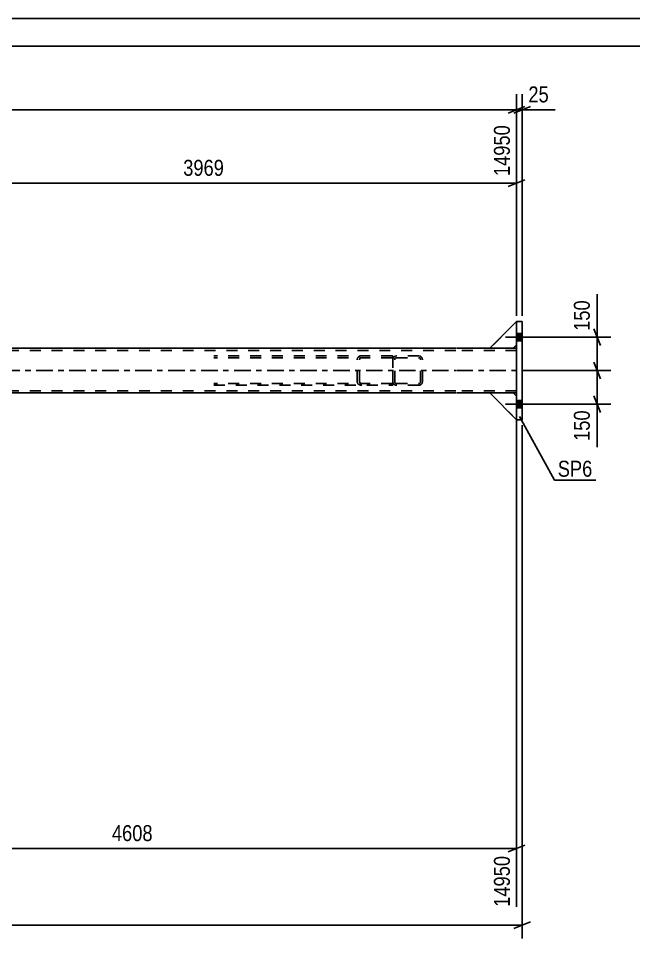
# Model space of a CAD drawing. Header units: millimetres. Extents: x -66 to 775, y -345 to 249.
# Drawn here: x 380 to 490.4, y 84 to 249 of the extents above; entities that cross this region are included whole.
import ezdxf

# ---------------------------------------------------------------- set-up
doc = ezdxf.new("R2010")
doc.units = ezdxf.units.MM
doc.linetypes.add('DXK_LINE_DOT2', pattern=[3.9198, 1.9599, -1.9599])
doc.linetypes.add('DXK_LINE_DOT3', pattern=[5.9187, 2.979, -0.9799, 0.9799, -0.9799])
doc.styles.add('Arial Narrow', font='ARIALN.TTF', dxfattribs={"height": 0.2})

# ---------------------------------------------------------------- blocks, each defined once
blk = doc.blocks.new('Unknown-761549502-1134')
at = {"color": 5, "linetype": 'Continuous'}
for p, q in [((774.82, 249.02), (-66.18, 249.02)), ((769.82, 244.02), (-61.18, 244.02))]:
    blk.add_line(p, q, dxfattribs=at)
blk = doc.blocks.new('Part-761549502-5826 - 5822')
at = {"color": 7, "linetype": 'DXK_LINE_DOT2'}
for p, q in [((468.78, 181.84), (464.58, 181.84)), ((464.58, 181.84), (469.38, 177.04)), ((469.38, 177.04), (464.58, 181.84)), ((469.38, 181.24), (468.78, 181.84)), ((469.38, 181.24), (468.78, 181.84)), ((469.38, 177.04), (469.38, 181.24)), ((469.38, 181.24), (469.38, 181.24)), ((469.38, 177.04), (469.38, 181.24)), ((469.38, 177.04), (469.38, 177.04))]:
    blk.add_line(p, q, dxfattribs=at)
blk = doc.blocks.new('Part-761549502-5824 - 5822')
at = {"color": 7, "linetype": 'DXK_LINE_DOT2'}
for p, q in [((468.78, 181.84), (464.58, 181.84)), ((464.58, 181.84), (469.38, 177.04)), ((469.38, 177.04), (464.58, 181.84)), ((469.38, 181.24), (468.78, 181.84)), ((469.38, 181.24), (468.78, 181.84)), ((469.38, 177.04), (469.38, 181.24)), ((469.38, 181.24), (469.38, 181.24)), ((469.38, 177.04), (469.38, 181.24)), ((469.38, 177.04), (469.38, 177.04))]:
    blk.add_line(p, q, dxfattribs=at)
blk = doc.blocks.new('Part-761549502-5825 - 5822')
at = {"color": 2, "linetype": 'Continuous'}
for p, q in [((468.78, 181.84), (464.58, 181.84)), ((464.58, 181.84), (469.38, 177.04)), ((469.38, 181.24), (468.78, 181.84))]:
    blk.add_line(p, q, dxfattribs=at)
at = {"color": 7, "linetype": 'DXK_LINE_DOT2'}
for p, q in [((469.38, 177.04), (464.58, 181.84)), ((469.38, 181.24), (468.78, 181.84)), ((469.38, 177.04), (469.38, 181.24)), ((469.38, 181.24), (469.38, 181.24)), ((469.38, 177.04), (469.38, 181.24)), ((469.38, 177.04), (469.38, 177.04))]:
    blk.add_line(p, q, dxfattribs=at)
blk = doc.blocks.new('Part-761549502-5827 - 5822')
at = {"color": 7, "linetype": 'DXK_LINE_DOT2'}
for p, q in [((464.58, 189.84), (469.38, 194.64)), ((469.38, 194.64), (464.58, 189.84)), ((469.38, 194.64), (469.38, 190.44)), ((469.38, 194.64), (469.38, 194.64)), ((469.38, 190.44), (469.38, 194.64)), ((468.78, 189.84), (464.58, 189.84)), ((468.78, 189.84), (469.38, 190.44)), ((469.38, 190.44), (468.78, 189.84)), ((469.38, 190.44), (469.38, 190.44))]:
    blk.add_line(p, q, dxfattribs=at)
blk = doc.blocks.new('Part-761549502-5828 - 5822')
at = {"color": 2, "linetype": 'Continuous'}
for p, q in [((469.38, 194.64), (464.58, 189.84)), ((464.58, 189.84), (464.58, 189.84)), ((468.78, 189.84), (464.58, 189.84)), ((469.38, 190.44), (468.78, 189.84)), ((468.78, 189.84), (468.78, 189.84))]:
    blk.add_line(p, q, dxfattribs=at)
at = {"color": 7, "linetype": 'DXK_LINE_DOT2'}
for p, q in [((464.58, 189.84), (469.38, 194.64)), ((469.38, 194.64), (469.38, 190.44)), ((469.38, 194.64), (469.38, 194.64)), ((469.38, 194.64), (469.38, 190.44)), ((469.38, 190.44), (468.78, 189.84)), ((469.38, 190.44), (469.38, 190.44))]:
    blk.add_line(p, q, dxfattribs=at)
blk = doc.blocks.new('Part-761549502-5829 - 5822')
at = {"color": 7, "linetype": 'DXK_LINE_DOT2'}
for p, q in [((447.06, 188.48), (415.08, 188.48)), ((441.64, 188.48), (441.31, 188.43)), ((447.06, 188.48), (447.2, 188.46)), ((447.2, 188.14), (447.2, 188.46)), ((447.2, 188.43), (447.2, 188.3)), ((447.2, 188.3), (447.2, 183.6)), ((447.06, 188.16), (415.08, 188.16)), ((440.84, 188.09), (440.77, 187.84)), ((440.77, 183.84), (440.77, 187.84)), ((441.21, 187.84), (441.24, 187.97)), ((441.21, 183.84), (441.21, 187.84)), ((441.47, 188.14), (441.64, 188.16)), ((447.06, 188.16), (447.2, 188.14)), ((447.2, 183.54), (447.2, 188.14)), ((447.06, 183.52), (415.08, 183.52)), ((440.77, 183.84), (440.84, 183.6)), ((441.24, 183.72), (441.21, 183.84)), ((441.31, 183.25), (441.64, 183.2)), ((441.64, 183.52), (441.47, 183.55)), ((447.06, 183.52), (447.2, 183.54)), ((447.2, 183.6), (447.2, 183.25)), ((447.2, 183.22), (447.2, 183.54)), ((415.08, 183.2), (447.06, 183.2)), ((447.06, 183.2), (447.2, 183.22))]:
    blk.add_line(p, q, dxfattribs=at)
for centre, radius, start, end in [((441.51, 187.67), 0.792, 104.8395, 148.0307), ((441.58, 187.76), 0.396, 104.8395, 148.0307), ((441.51, 184.02), 0.792, 211.9693, 255.1605), ((441.58, 183.93), 0.396, 211.9693, 255.1605)]:
    blk.add_arc(centre, radius, start, end, dxfattribs=at)
blk = doc.blocks.new('Bolt-761549502-5848 - 5822')
at = {"linetype": 'Continuous'}
for points in [[(469.38, 192.5), (469.38, 191.18), (470.38, 191.18), (470.38, 192.5)], [(469.38, 192.5), (469.38, 191.18), (470.38, 191.18), (470.38, 192.5)], [(469.38, 180.5), (469.38, 179.18), (470.38, 179.18), (470.38, 180.5)], [(469.38, 180.5), (469.38, 179.18), (470.38, 179.18), (470.38, 180.5)]]:
    blk.add_hatch(color=1, dxfattribs=at).paths.add_polyline_path(points)
at = {"color": 1, "linetype": 'Continuous'}
for p, q in [((472.14, 191.84), (467.38, 191.84)), ((472.14, 191.84), (467.38, 191.84)), ((470.38, 192.5), (469.38, 192.5)), ((470.38, 192.5), (469.38, 192.5)), ((470.38, 191.18), (469.38, 191.18)), ((470.38, 191.18), (469.38, 191.18)), ((470.38, 180.5), (469.38, 180.5)), ((470.38, 180.5), (469.38, 180.5)), ((472.14, 179.84), (467.38, 179.84)), ((472.14, 179.84), (467.38, 179.84)), ((470.38, 179.18), (469.38, 179.18)), ((470.38, 179.18), (469.38, 179.18))]:
    blk.add_line(p, q, dxfattribs=at)
blk = doc.blocks.new('Part-761549502-5928 - 5822')
at = {"color": 7, "linetype": 'DXK_LINE_DOT2'}
for p, q in [((464.58, 189.84), (469.38, 194.64)), ((469.38, 194.64), (464.58, 189.84)), ((469.38, 194.64), (469.38, 190.44)), ((469.38, 194.64), (469.38, 194.64)), ((469.38, 190.44), (469.38, 194.64)), ((468.78, 189.84), (464.58, 189.84)), ((468.78, 189.84), (469.38, 190.44)), ((469.38, 190.44), (468.78, 189.84)), ((469.38, 190.44), (469.38, 190.44))]:
    blk.add_line(p, q, dxfattribs=at)
blk = doc.blocks.new('Part-761549502-5938 - 5822')
at = {"color": 7, "linetype": 'DXK_LINE_DOT2'}
for p, q in [((447.84, 188.48), (447.59, 188.43)), ((451.84, 188.48), (447.84, 188.48)), ((452.08, 188.43), (451.84, 188.48)), ((447.25, 188.09), (447.2, 187.84)), ((447.2, 183.84), (447.2, 187.84)), ((447.2, 187.84), (447.2, 187.84)), ((447.52, 187.84), (447.54, 187.97)), ((447.52, 187.84), (447.52, 187.84)), ((447.52, 183.84), (447.52, 187.84)), ((447.71, 188.14), (447.84, 188.16)), ((447.84, 188.16), (447.84, 188.16)), ((447.84, 188.16), (451.84, 188.16)), ((451.84, 188.16), (451.84, 188.16)), ((451.84, 188.16), (451.96, 188.14)), ((452.13, 187.97), (452.16, 187.84)), ((452.16, 187.84), (452.16, 187.84)), ((452.16, 183.84), (452.16, 187.84)), ((452.48, 187.84), (452.43, 188.09)), ((452.48, 183.84), (452.48, 187.84)), ((452.48, 187.84), (452.48, 187.84)), ((447.2, 183.84), (447.2, 183.84)), ((447.2, 183.84), (447.25, 183.6)), ((447.52, 183.84), (447.52, 183.84)), ((447.54, 183.72), (447.52, 183.84)), ((447.59, 183.25), (447.84, 183.2)), ((447.84, 183.52), (447.71, 183.55)), ((447.84, 183.52), (447.84, 183.52)), ((447.84, 183.52), (451.84, 183.52)), ((451.96, 183.55), (451.84, 183.52)), ((451.84, 183.52), (451.84, 183.52)), ((451.84, 183.2), (452.08, 183.25)), ((452.16, 183.84), (452.13, 183.72)), ((452.16, 183.84), (452.16, 183.84)), ((452.43, 183.6), (452.48, 183.84)), ((452.48, 183.84), (452.48, 183.84)), ((451.84, 183.2), (447.84, 183.2))]:
    blk.add_line(p, q, dxfattribs=at)
for centre, radius, start, end in [((447.84, 187.84), 0.64, 112.5, 157.5), ((451.84, 187.84), 0.64, 22.5, 67.5), ((447.84, 187.84), 0.32, 112.5, 157.5), ((451.84, 187.84), 0.32, 22.5, 67.5), ((447.84, 183.84), 0.64, 202.5, 247.5), ((447.84, 183.84), 0.32, 202.5, 247.5), ((451.84, 183.84), 0.32, 292.5, 337.5), ((451.84, 183.84), 0.64, 292.5, 337.5)]:
    blk.add_arc(centre, radius, start, end, dxfattribs=at)
blk = doc.blocks.new('Part-761549502-5968 - 5822')
at = {"color": 2, "linetype": 'Continuous'}
for p, q in [((458.48, 189.84), (363.55, 189.84)), ((464.58, 189.84), (458.58, 189.84)), ((469.38, 189.84), (468.78, 189.84)), ((469.38, 189.04), (469.38, 182.64)), ((458.48, 181.84), (335.5, 181.84)), ((464.58, 181.84), (458.58, 181.84)), ((469.38, 181.84), (468.78, 181.84))]:
    blk.add_line(p, q, dxfattribs=at)
at = {"color": 7, "linetype": 'DXK_LINE_DOT2'}
for p, q in [((468.78, 189.84), (464.58, 189.84)), ((469.38, 181.84), (469.38, 189.84)), ((469.38, 189.84), (469.38, 189.04)), ((458.48, 189.44), (-25.2, 189.44)), ((469.38, 189.44), (458.58, 189.44)), ((469.38, 189.35), (469.38, 189.04)), ((458.48, 182.24), (-25.2, 182.24)), ((458.48, 181.84), (98.17, 181.84)), ((469.38, 182.24), (458.58, 182.24)), ((468.78, 181.84), (458.58, 181.84)), ((469.38, 181.84), (469.38, 182.64)), ((469.38, 182.27), (469.38, 182.64)), ((469.38, 182.24), (469.38, 182.27))]:
    blk.add_line(p, q, dxfattribs=at)
at = {"color": 7, "linetype": 'DXK_LINE_DOT3'}
for p, q in [((-25.2, 185.84), (458.48, 185.84)), ((458.58, 185.84), (469.38, 185.84))]:
    blk.add_line(p, q, dxfattribs=at)
blk = doc.blocks.new('Part-761549502-5979 - 5822')
at = {"color": 2, "linetype": 'Continuous'}
for p, q in [((469.38, 194.64), (469.38, 194.64)), ((469.38, 177.04), (469.38, 194.64)), ((470.38, 194.64), (469.38, 194.64)), ((470.38, 194.64), (470.38, 194.64)), ((470.38, 194.64), (470.38, 177.04)), ((469.38, 177.04), (469.38, 177.04)), ((469.38, 177.04), (470.38, 177.04)), ((470.38, 177.04), (470.38, 177.04))]:
    blk.add_line(p, q, dxfattribs=at)
at = {"color": 7, "linetype": 'DXK_LINE_DOT2'}
for p, q in [((469.38, 177.04), (469.38, 194.64)), ((470.38, 177.04), (470.38, 194.64))]:
    blk.add_line(p, q, dxfattribs=at)
blk = doc.blocks.new('StraightDimension-761549502-6057 - 5822')
at = {"color": 7, "linetype": 'Continuous'}
for p, q in [((331.5, 180.85), (331.5, 89.65)), ((469.38, 180.84), (469.38, 89.65)), ((333, 100.69), (330, 99.49)), ((331.5, 100.09), (469.38, 100.09)), ((467.88, 99.49), (470.88, 100.69))]:
    blk.add_line(p, q, dxfattribs=at)
at = {"color": 0}
blk.add_wipeout([(404.7, 100.84), (404.7, 105.04), (396.18, 105.04), (396.18, 100.84)], dxfattribs=at)
at = {"color": 0, "linetype": 'Continuous'}
blk.add_wipeout([(468.78, 99.39), (464.58, 99.39), (464.58, 89.05), (468.78, 89.05)], dxfattribs=at)
at = {"color": 3, "style": 'Arial Narrow'}
blk.add_text('4608', height=2.863, dxfattribs=at).set_placement((396.78, 101.44))
at = {"color": 3, "linetype": 'Continuous', "style": 'Arial Narrow'}
blk.add_text('14950', height=2.863, rotation=90.0002, dxfattribs=at).set_placement((468.18, 89.65))
blk = doc.blocks.new('StraightDimension-761549502-6122 - 5822')
at = {"color": 7, "linetype": 'Continuous'}
for p, q in [((469.38, 195.64), (469.38, 235.46)), ((470.38, 195.64), (470.38, 235.46)), ((467.88, 232.01), (470.88, 233.21)), ((471.88, 233.21), (468.88, 232.01)), ((469.38, 232.61), (470.38, 232.61))]:
    blk.add_line(p, q, dxfattribs=at)
at = {"color": 0}
blk.add_wipeout([(475.76, 233.36), (475.76, 237.56), (470.9, 237.56), (470.9, 233.36)], dxfattribs=at)
at = {"color": 7, "linetype": 'Continuous'}
blk.add_line((470.38, 232.61), (476.28, 232.61), dxfattribs=at)
blk.add_line((470.38, 232.61), (476.28, 232.61), dxfattribs=at)
at = {"color": 3, "style": 'Arial Narrow'}
blk.add_text('25', height=2.863, dxfattribs=at).set_placement((471.5, 233.96))
blk = doc.blocks.new('StraightDimension-761549502-6146 - 5822')
at = {"color": 7, "linetype": 'Continuous'}
for p, q in [((469.38, 195.64), (469.38, 235.46)), ((467.88, 232.01), (470.88, 233.21)), ((-36.1, 232.61), (469.38, 232.61))]:
    blk.add_line(p, q, dxfattribs=at)
blk = doc.blocks.new('StraightDimension-761549502-16427 - 5822')
at = {"color": 7, "linetype": 'Continuous'}
for p, q in [((357.08, 193.5), (357.08, 229.88)), ((469.38, 195.64), (469.38, 229.88)), ((358.58, 220.04), (355.58, 218.84)), ((467.88, 218.84), (470.88, 220.04)), ((357.08, 219.44), (469.38, 219.44))]:
    blk.add_line(p, q, dxfattribs=at)
at = {"color": 0, "linetype": 'Continuous'}
blk.add_wipeout([(468.78, 230.48), (464.58, 230.48), (464.58, 220.14), (468.78, 220.14)], dxfattribs=at)
at = {"color": 0}
blk.add_wipeout([(417.48, 220.19), (417.48, 224.39), (408.97, 224.39), (408.97, 220.19)], dxfattribs=at)
at = {"color": 3, "linetype": 'Continuous', "style": 'Arial Narrow'}
blk.add_text('14950', height=2.863, rotation=90.0002, dxfattribs=at).set_placement((468.18, 220.74))
at = {"color": 3, "style": 'Arial Narrow'}
blk.add_text('3969', height=2.863, dxfattribs=at).set_placement((409.57, 220.79))
blk = doc.blocks.new('StraightDimension-761549502-18965 - 5822')
at = {"color": 7, "linetype": 'Continuous'}
for p, q in [((483.27, 193.34), (484.47, 190.34)), ((471.38, 191.84), (486.27, 191.84)), ((483.87, 185.84), (483.87, 191.84)), ((484.47, 184.34), (483.27, 187.34)), ((470.38, 185.84), (486.27, 185.84))]:
    blk.add_line(p, q, dxfattribs=at)
at = {"color": 0}
blk.add_wipeout([(483.12, 199.05), (478.92, 199.05), (478.92, 192.37), (483.12, 192.37)], dxfattribs=at)
at = {"color": 7, "linetype": 'Continuous'}
blk.add_line((483.87, 191.84), (483.87, 199.58), dxfattribs=at)
blk.add_line((483.87, 191.84), (483.87, 199.58), dxfattribs=at)
at = {"color": 3, "style": 'Arial Narrow'}
blk.add_text('150', height=2.863, rotation=90.0002, dxfattribs=at).set_placement((482.52, 192.97))
blk = doc.blocks.new('StraightDimension-761549502-18966 - 5822')
at = {"color": 7, "linetype": 'Continuous'}
for p, q in [((483.27, 187.34), (484.47, 184.34)), ((470.38, 185.84), (486.27, 185.84)), ((483.87, 179.84), (483.87, 185.84)), ((484.47, 178.34), (483.27, 181.34)), ((471.38, 179.84), (486.27, 179.84))]:
    blk.add_line(p, q, dxfattribs=at)
at = {"color": 0}
blk.add_wipeout([(483.12, 179.32), (478.92, 179.32), (478.92, 172.63), (483.12, 172.63)], dxfattribs=at)
at = {"color": 7, "linetype": 'Continuous'}
blk.add_line((483.87, 179.84), (483.87, 172.11), dxfattribs=at)
blk.add_line((483.87, 179.84), (483.87, 172.11), dxfattribs=at)
at = {"color": 3, "style": 'Arial Narrow'}
blk.add_text('150', height=2.863, rotation=90.0002, dxfattribs=at).set_placement((482.52, 173.23))
blk = doc.blocks.new('StraightDimension-761549502-19024 - 5822')
at = {"color": 7, "linetype": 'Continuous'}
for p, q in [((470.38, 176.04), (470.38, 83.95)), ((-37.1, 86.35), (470.38, 86.35)), ((468.88, 85.75), (471.88, 86.95))]:
    blk.add_line(p, q, dxfattribs=at)
blk = doc.blocks.new('Mark-761549502-5975 - 5822')
at = {"color": 0}
blk.add_wipeout([(482.98, 166.81), (482.98, 169.81), (476.77, 169.81), (476.77, 166.81)], dxfattribs=at)
blk.add_wipeout([(482.98, 166.81), (482.98, 169.81), (476.77, 169.81), (476.77, 166.81)], dxfattribs=at)
at = {"color": 30, "linetype": 'Continuous'}
for p, q in [((469.92, 177.58), (476.17, 166.21)), ((476.17, 166.21), (483.58, 166.21))]:
    blk.add_line(p, q, dxfattribs=at)
at = {"color": 3, "style": 'Arial Narrow'}
blk.add_text('SP6', height=2.863, dxfattribs=at).set_placement((476.77, 166.81))

msp = doc.modelspace()

# ---------------------------------------------------------------- block references
for name in ['Unknown-761549502-1134', 'Part-761549502-5827 - 5822', 'Part-761549502-5828 - 5822', 'Part-761549502-5928 - 5822', 'Part-761549502-5979 - 5822', 'Bolt-761549502-5848 - 5822', 'Part-761549502-5968 - 5822', 'Part-761549502-5829 - 5822', 'Part-761549502-5938 - 5822', 'Part-761549502-5826 - 5822', 'Part-761549502-5824 - 5822', 'Part-761549502-5825 - 5822']:
    msp.add_blockref(name, (0, 0))

# ---------------------------------------------------------------- next in the draw order: block references
for name in ['StraightDimension-761549502-6122 - 5822', 'StraightDimension-761549502-6057 - 5822']:
    msp.add_blockref(name, (0, 0))

# ---------------------------------------------------------------- next in the draw order: block references
msp.add_blockref('StraightDimension-761549502-6146 - 5822', (0, 0))

# ---------------------------------------------------------------- next in the draw order: block references
msp.add_blockref('StraightDimension-761549502-16427 - 5822', (0, 0))

# ---------------------------------------------------------------- next in the draw order: block references
msp.add_blockref('StraightDimension-761549502-18965 - 5822', (0, 0))

# ---------------------------------------------------------------- next in the draw order: block references
msp.add_blockref('StraightDimension-761549502-18966 - 5822', (0, 0))

# ---------------------------------------------------------------- next in the draw order: block references
msp.add_blockref('StraightDimension-761549502-19024 - 5822', (0, 0))

# ---------------------------------------------------------------- next in the draw order: block references
msp.add_blockref('Mark-761549502-5975 - 5822', (0, 0))

doc.saveas('drawing.dxf')
